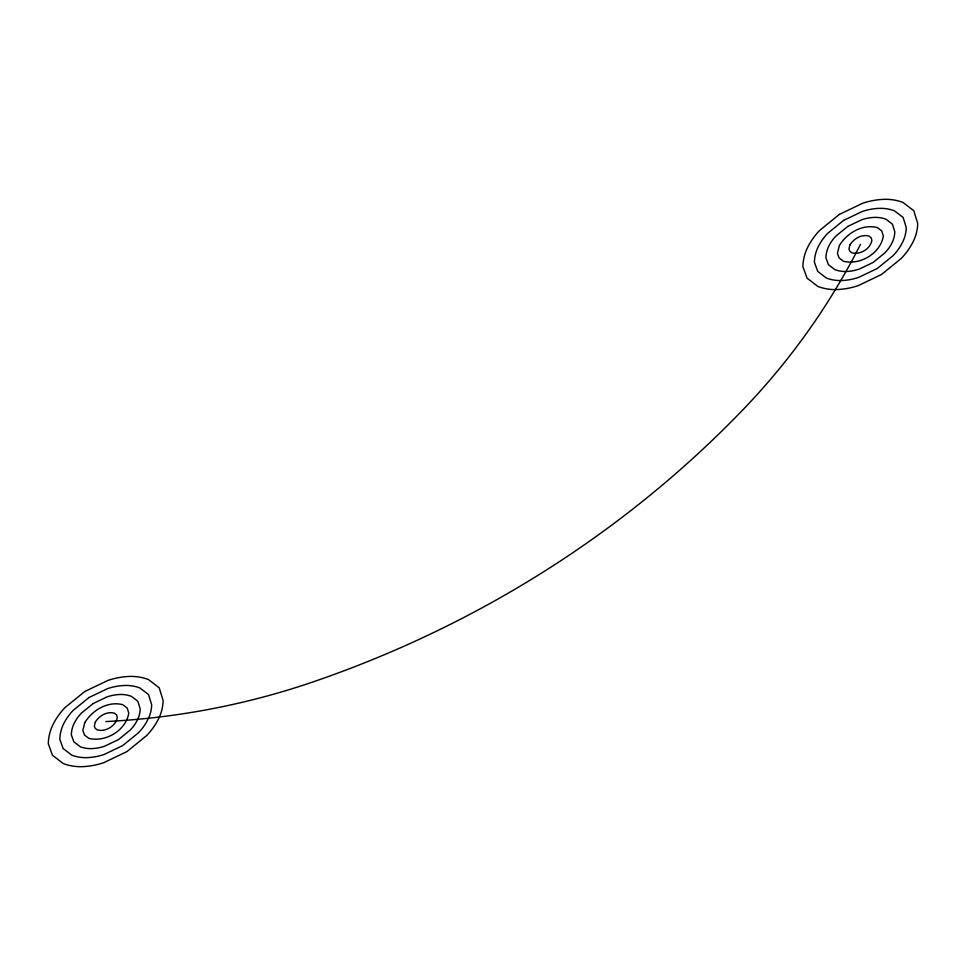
<?xml version="1.0" encoding="UTF-8"?>
<svg xmlns="http://www.w3.org/2000/svg" width="966" height="966" viewBox="0 0 966 966"><rect width="100%" height="100%" fill="white"/><g stroke="black" fill="none" stroke-linecap="round" stroke-linejoin="round"><path stroke-width="1.45" d="M105.849 721.554A741.381 705.892 15.3 0 0 313.382 681.791A1120.029 1066.404 15.3 0 0 741.876 410.864A741.381 705.892 15.3 0 0 860.44 244.446M84.791 722.604L82.834 730.429L84.513 735.041L88.836 738.362C105.536 742.576 126.015 730.453 128.756 713.125L127.198 708.054L122.863 704.733C108.059 700.748 92.398 710.095 84.791 722.604M95.32 722.073L94.342 725.997L95.175 728.304L97.349 729.958C105.692 732.071 115.932 726.009 117.309 717.34L116.524 714.804L114.35 713.149C106.948 711.157 99.124 715.83 95.32 722.073M839.382 245.497L837.413 253.321L839.092 257.946L843.427 261.267C860.126 265.469 880.594 253.358 883.347 236.03L881.777 230.959L877.442 227.638C862.638 223.653 846.977 232.987 839.382 245.497M849.911 244.978L848.921 248.89L849.766 251.196L851.927 252.851C860.283 254.964 870.511 248.902 871.887 240.232L871.103 237.696L868.941 236.042C861.539 234.05 853.702 238.723 849.911 244.978M84.754 691.523L65.06 707.535A74.141 70.59 15.3 0 0 53.202 724.174A50.268 47.853 15.3 0 0 48.3 743.748L52.49 755.291L63.321 763.587A47.334 45.076 15.3 0 0 83.04 766.642A74.141 70.59 15.3 0 0 103.785 762.669L126.944 751.584L146.639 735.573A74.141 70.59 15.3 0 0 158.496 718.933A47.334 45.076 15.3 0 0 163.121 700.495L159.209 687.816L148.378 679.509A47.334 45.076 15.3 0 0 128.659 676.466A74.141 70.59 15.3 0 0 107.914 680.438L84.754 691.523M88.981 697.524L73.223 710.336A59.312 56.475 15.3 0 0 63.732 723.655A40.21 38.29 15.3 0 0 59.807 739.316L63.164 748.541L71.834 755.183A37.867 36.056 15.3 0 0 87.604 757.622A59.312 56.475 15.3 0 0 104.207 754.446L122.73 745.571L138.476 732.771A59.312 56.475 15.3 0 0 147.967 719.453A37.867 36.056 15.3 0 0 151.662 704.709L148.535 694.566L139.877 687.925A37.867 36.056 15.3 0 0 124.107 685.486A59.312 56.475 15.3 0 0 107.504 688.661L88.981 697.524M93.195 703.538L81.373 713.137A44.484 42.359 15.3 0 0 74.261 723.123A30.163 28.714 15.3 0 0 71.315 734.872L73.839 741.791L80.335 746.778A28.4 27.048 15.3 0 0 92.156 748.602A44.484 42.359 15.3 0 0 104.618 746.223L118.504 739.57L130.325 729.97A44.484 42.359 15.3 0 0 137.438 719.984A28.4 27.048 15.3 0 0 140.215 708.923L137.86 701.316L131.364 696.329A28.4 27.048 15.3 0 0 119.543 694.494A44.484 42.359 15.3 0 0 107.081 696.884L93.195 703.538M839.345 214.416L819.651 230.427A74.141 70.59 15.3 0 0 807.793 247.067A50.268 47.853 15.3 0 0 802.879 266.64L807.081 278.184L817.912 286.491A47.334 45.076 15.3 0 0 837.619 289.534A74.141 70.59 15.3 0 0 858.376 285.562L881.523 274.477L901.218 258.465A74.141 70.59 15.3 0 0 913.075 241.826A47.334 45.076 15.3 0 0 917.7 223.388L913.788 210.709L902.956 202.413A47.334 45.076 15.3 0 0 883.25 199.358A74.141 70.59 15.3 0 0 862.493 203.331L839.345 214.416M843.56 220.429L827.802 233.229A59.312 56.475 15.3 0 0 818.323 246.547A40.21 38.29 15.3 0 0 814.398 262.209L817.755 271.434L826.413 278.075A37.867 36.056 15.3 0 0 842.183 280.514A59.312 56.475 15.3 0 0 858.786 277.339L877.309 268.476L893.067 255.664A59.312 56.475 15.3 0 0 902.546 242.345A37.867 36.056 15.3 0 0 906.253 227.602L903.125 217.459L894.456 210.817A37.867 36.056 15.3 0 0 878.686 208.378A59.312 56.475 15.3 0 0 862.083 211.554L843.56 220.429M847.774 226.43L835.964 236.03A44.484 42.359 15.3 0 0 828.852 246.016A30.163 28.714 15.3 0 0 825.906 257.765L828.417 264.684L834.914 269.671A28.4 27.048 15.3 0 0 846.747 271.506A44.484 42.359 15.3 0 0 859.197 269.116L873.095 262.462L884.904 252.863A44.484 42.359 15.3 0 0 892.016 242.877A28.4 27.048 15.3 0 0 894.794 231.816L892.451 224.209L885.955 219.222A28.4 27.048 15.3 0 0 874.121 217.398A44.484 42.359 15.3 0 0 861.672 219.777L847.774 226.43"/></g></svg>
